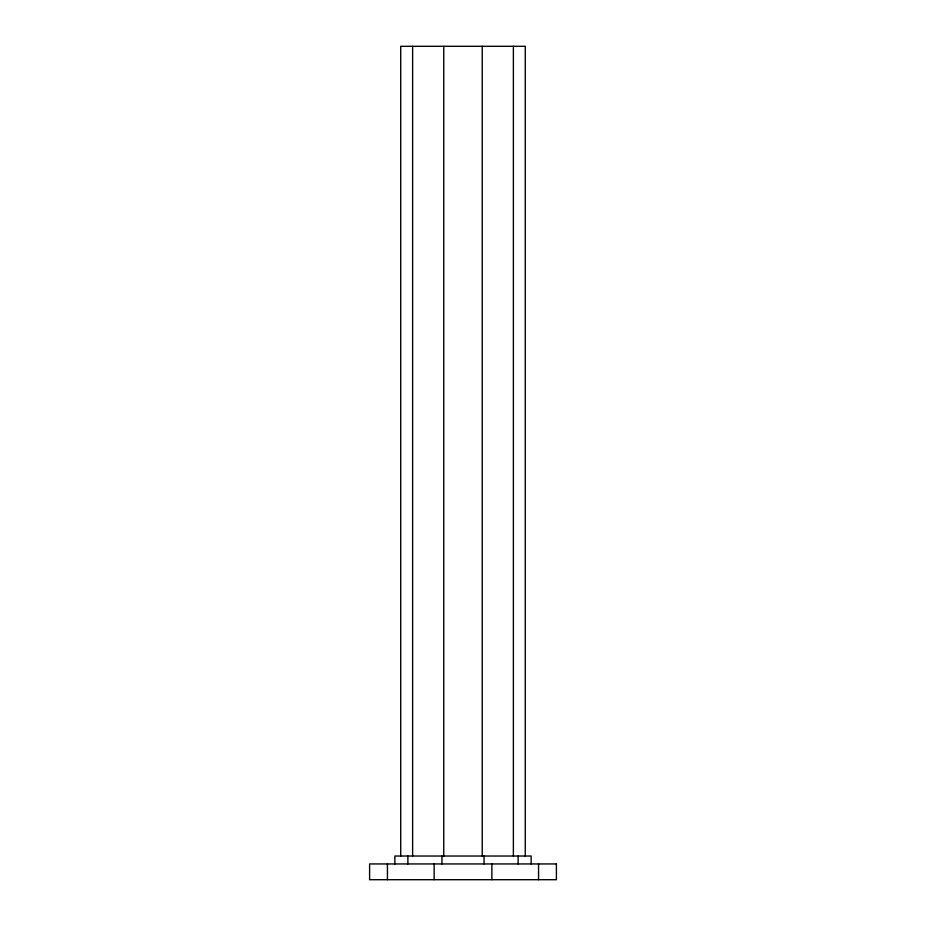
<?xml version="1.0" encoding="UTF-8"?>
<svg xmlns="http://www.w3.org/2000/svg" width="926" height="926" viewBox="0 0 926 926"><rect width="100%" height="100%" fill="white"/><g stroke="black" fill="none" stroke-linecap="round" stroke-linejoin="round"><path stroke-width="1.39" d="M538.562 863.946L538.562 879.7M531.13 863.946L531.13 856.029L394.87 856.029L394.87 863.946M525.274 856.029L525.274 46.3L400.726 46.3L400.726 856.029M518.12 856.029L518.12 863.946M513.374 46.3L513.374 856.029M491.868 863.946L491.868 879.7M484.055 856.029L484.055 863.946M482.238 46.3L482.238 856.029M443.762 46.3L443.762 856.029M441.945 856.029L441.945 863.946M434.132 863.946L434.132 879.7M412.626 46.3L412.626 856.029M407.88 856.029L407.88 863.946M387.438 863.946L387.438 879.7M556.399 863.946L369.601 863.946L369.601 879.7L556.399 879.7L556.399 863.946"/></g></svg>
